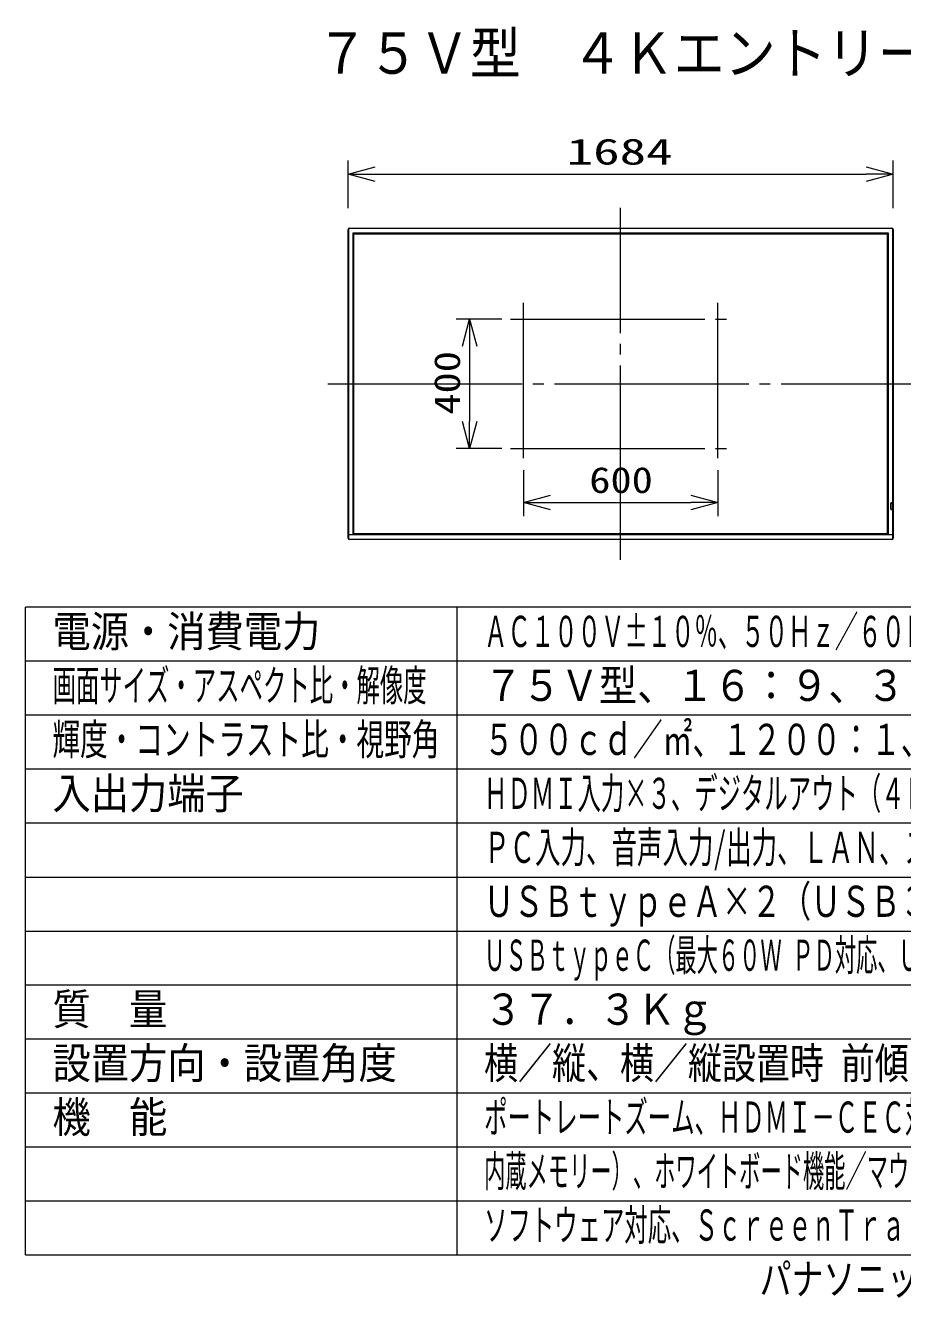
# Model space of a CAD drawing. Units: millimetres on the paper. Extents: x -62 to 65, y -59 to 59.
# Drawn here: x -62.4 to 18.8, y -58.9 to 59.4 of the extents above; entities that cross this region are included whole.
import ezdxf
from ezdxf.enums import TextEntityAlignment as Align

# ---------------------------------------------------------------- set-up
doc = ezdxf.new("R2010")
doc.units = ezdxf.units.MM
doc.linetypes.add('LONG_CHAIN', pattern=[21, 18, -1, 1, -1])
doc.layers.add('0-0_MOJI1', color=7, linetype='Continuous')
doc.layers.add('0-1_相当品', color=4, linetype='Continuous')
for name, color, linetype, lineweight in [('0-2_WAKU', 4, 'Continuous', 9), ('0-3_GAIKEI', 4, 'Continuous', 9), ('0-4_SUNPOU', 7, 'Continuous', 9), ('0-5_0', 7, 'Continuous', 9)]:
    doc.layers.add(name, color=color, linetype=linetype, lineweight=lineweight)
doc.styles.add('ＭＳ ゴシック', font='')
doc.styles.get('ＭＳ ゴシック').set_extended_font_data('MS Gothic')

# ---------------------------------------------------------------- blocks, each defined once
blk = doc.blocks.new('_Open30')
at = {"layer": '0-5_0'}
blk.add_line((0, 0), (-1, 0), dxfattribs=at)
blk.add_lwpolyline([(-1, 0.2679), (0, 0), (-1, -0.2679)], dxfattribs=at)

msp = doc.modelspace()

# ---------------------------------------------------------------- linework, layer by layer
at = {"layer": '0-2_WAKU', "color": 3}
for p, q in [((-62.435, -54.507), (-62.435, 5.493)), ((62.565, 5.493), (-62.435, 5.493)), ((-22.435, -54.507), (-22.435, 5.493)), ((-62.435, -54.507), (62.565, -54.507))]:
    msp.add_line(p, q, dxfattribs=at)
at = {"layer": '0-2_WAKU'}
for p, q in [((62.565, 0.493), (-62.435, 0.493)), ((62.565, -4.507), (-62.435, -4.507)), ((62.565, -9.507), (-62.435, -9.507)), ((62.565, -14.507), (-62.435, -14.507)), ((-62.435, -19.507), (62.565, -19.507)), ((-62.435, -24.507), (62.565, -24.507)), ((-62.435, -29.507), (62.565, -29.507)), ((-62.435, -34.507), (62.565, -34.507)), ((-62.435, -39.507), (62.565, -39.507)), ((-62.435, -44.507), (62.565, -44.507)), ((-62.435, -49.507), (62.565, -49.507))]:
    msp.add_line(p, q, dxfattribs=at)
at = {"layer": '0-3_GAIKEI', "color": 134, "linetype": 'LONG_CHAIN'}
for p, q in [((-7.278, 9.889), (-7.278, 42.491)), ((-16.278, 19.287), (-16.278, 33.693)), ((1.722, 19.287), (1.722, 33.693)), ((-17.481, 32.19), (3.225, 32.19)), ((-34.405, 26.19), (19.849, 26.19)), ((-17.481, 20.19), (3.075, 20.19))]:
    msp.add_line(p, q, dxfattribs=at)
at = {"layer": '0-3_GAIKEI'}
for p, q in [((-32.506, 40.496), (-32.53, 40.496)), ((-32.506, 40.496), (-32.506, 11.884)), ((-32.41, 40.616), (-32.41, 40.592)), ((17.854, 40.592), (-32.41, 40.592)), ((17.854, 40.592), (17.854, 40.616)), ((17.974, 40.496), (17.95, 40.496)), ((17.95, 11.884), (17.95, 40.496)), ((-32.083, 12.211), (-32.083, 40.169)), ((-32.083, 40.169), (17.527, 40.169)), ((-32.023, 40.109), (-32.023, 12.271)), ((17.467, 40.109), (-32.023, 40.109)), ((17.467, 12.271), (17.467, 40.109)), ((17.527, 40.169), (17.527, 12.211)), ((17.758, 14.604), (17.758, 15.099)), ((17.763, 14.604), (17.762, 15.099)), ((17.764, 15.099), (17.762, 15.099)), ((17.763, 14.604), (17.765, 14.604)), ((17.765, 14.604), (17.764, 15.099)), ((17.894, 15.099), (17.892, 15.099)), ((17.892, 15.099), (17.893, 14.604)), ((17.893, 14.604), (17.895, 14.604)), ((17.894, 15.099), (17.895, 14.604)), ((17.898, 15.099), (17.898, 14.604)), ((17.974, 12.211), (-32.53, 12.211)), ((-32.53, 11.884), (-32.506, 11.884)), ((-32.023, 12.271), (17.467, 12.271)), ((17.95, 11.884), (17.974, 11.884)), ((-32.41, 11.788), (-32.41, 11.764)), ((-32.41, 11.788), (17.854, 11.788)), ((17.854, 11.764), (17.854, 11.788))]:
    msp.add_line(p, q, dxfattribs=at)
at = {"layer": '0-3_GAIKEI', "color": 7}
for p, q in [((-32.53, 11.884), (-32.53, 40.496)), ((-32.41, 40.616), (17.854, 40.616)), ((17.974, 40.496), (17.974, 11.884)), ((17.854, 11.764), (-32.41, 11.764))]:
    msp.add_line(p, q, dxfattribs=at)
at = {"layer": '0-3_GAIKEI'}
for points in [[(-32.013, 12.285), (-32.013, 40.095), (17.457, 40.095)], [(17.457, 40.095), (17.457, 12.285), (-32.013, 12.285)]]:
    msp.add_lwpolyline(points, dxfattribs=at)
for radius in [0.039, 0.0375]:
    msp.add_circle((17.828, 15.084), radius, dxfattribs=at)
at = {"layer": '0-3_GAIKEI', "color": 7}
for centre, start, end in [((-32.41, 40.496), 90, 180), ((17.854, 40.496), 360, 90), ((-32.41, 11.884), 180, 270), ((17.854, 11.884), 270, 0)]:
    msp.add_arc(centre, 0.12, start, end, dxfattribs=at)
at = {"layer": '0-3_GAIKEI'}
for centre, radius, start, end in [((-32.41, 40.496), 0.096, 90, 180), ((17.854, 40.496), 0.096, 0, 90), ((17.828, 15.099), 0.07, 0, 180), ((17.828, 14.604), 0.07, 180, 0), ((17.828, 15.099), 0.066, 0.03494, 180.03494), ((17.829, 14.604), 0.066, 180.03494, 0.03494), ((17.828, 15.099), 0.064, 0.03494, 180.03494), ((17.829, 14.604), 0.064, 180.03494, 0.03494), ((-32.41, 11.884), 0.096, 180, 270), ((17.854, 11.884), 0.096, 270, 360)]:
    msp.add_arc(centre, radius, start, end, dxfattribs=at)
at = {"layer": '0-4_SUNPOU'}
for p, q in [((-32.53, 42.469), (-32.53, 46.866)), ((17.974, 42.469), (17.974, 46.866)), ((-30.03, 45.616), (15.474, 45.616)), ((-18.278, 32.19), (-22.528, 32.19)), ((-21.278, 29.69), (-21.278, 22.69)), ((-18.278, 20.19), (-22.528, 20.19)), ((-16.278, 18.19), (-16.278, 13.94)), ((1.722, 18.19), (1.722, 13.94)), ((-13.778, 15.19), (-0.778, 15.19))]:
    msp.add_line(p, q, dxfattribs=at)

# ---------------------------------------------------------------- block references
at = {"layer": '0-4_SUNPOU', "xscale": 2.5, "yscale": 2.5}
for p, rotation in [((-32.53, 45.616), 180), ((-21.278, 32.19), 90), ((-21.278, 20.19), 270), ((-16.278, 15.19), 180)]:
    msp.add_blockref('_Open30', p, dxfattribs=dict(at, rotation=rotation))
for p in [(17.974, 45.616), (1.722, 15.19)]:
    msp.add_blockref('_Open30', p, dxfattribs=at)

# ---------------------------------------------------------------- texts
at = {"layer": '0-0_MOJI1', "style": 'ＭＳ ゴシック'}
for s, height, width, p in [('７５Ｖ型\u3000４Ｋエントリー液晶ディスプレイ', 3.849, 0.9, (-35.435, 53.753)), ('電源・消費電力', 2.889, 0.9, (-59.935, 0.938)), ('ＡＣ１００Ｖ±１０％、５０Ｈｚ／６０Ｈｚ、３９０Ｗ（動作時平均消費電力２３１Ｗ）', 2.889, 0.55, (-19.935, 0.938)), ('画面サイズ・アスペクト比・解像度', 2.889, 0.55, (-59.935, -4.062)), ('７５Ｖ型、１６：９、３８４０×２１６０', 2.889, 0.9, (-19.935, -4.062)), ('輝度・コントラスト比・視野角', 2.889, 0.65, (-59.935, -9.062)), ('５００ｃｄ／㎡、１２００：１、１７８°／１７８°（ＣＲ＞１０）', 2.889, 0.7, (-19.935, -9.062)), ('入出力端子', 2.889, 0.9, (-59.935, -14.062)), ('ＨＤＭＩ入力×３、デジタルアウト（４Ｋ対応）、ＩＲ入力／出力、シリアル入力、', 2.886, 0.55, (-19.935, -14.062)), ('ＰＣ入力、音声入力/出力、ＬＡＮ、スロット（Ｉｎｔｅｌ ＳＤＭ仕様対応）、', 2.886, 0.6, (-19.935, -19.062)), ('ＵＳＢｔｙｐｅＡ×２（ＵＳＢ３．０対応、ＵＳＢ２．０対応）、', 2.886, 0.7, (-19.935, -24.062)), ('ＵＳＢｔｙｐｅＣ（最大６０Ｗ ＰＤ対応、ＵＳＢ２．０対応、ＤＰ Ａｌｔ Ｍｏｄｅ対応）  ', 2.889, 0.5, (-19.935, -29.062)), ('質\u3000量', 2.889, 0.9, (-59.935, -34.062)), ('３７．３Ｋｇ', 2.889, 0.9, (-19.935, -34.062)), ('設置方向・設置角度', 2.889, 0.9, (-59.935, -39.062)), ('横／縦、横／縦設置時 前傾０～２０度 後傾０～２０度', 2.886, 0.8, (-19.935, -39.062)), ('機\u3000能', 2.889, 0.9, (-59.935, -44.062)), ('ポートレートズーム、ＨＤＭＩ－ＣＥＣ対応、メディアプレイヤー（ＵＳＢメモリー／', 2.889, 0.55, (-19.935, -44.062)), ('内蔵メモリー）、ホワイトボード機能／マウスアノテーション、コンテンツマネージメント', 2.889, 0.5, (-19.935, -49.062)), ('ソフトウェア対応、ＳｃｒｅｅｎＴｒａｎｓｆｅｒ対応、１８時間連続稼働／日', 2.889, 0.55, (-19.935, -54.062))]:
    msp.add_text(s, height=height, dxfattribs=dict(at, width=width)).set_placement(p, align=Align.BOTTOM_LEFT)
at = {"layer": '0-1_相当品', "style": 'ＭＳ ゴシック', "width": 0.75}
msp.add_text('パナソニック：ＴＨ－７５ＥＱ２Ｊ\u3000相当品', height=2.886, dxfattribs=at).set_placement((5.605, -59.062), align=Align.BOTTOM_LEFT)
at = {"layer": '0-4_SUNPOU', "style": 'ＭＳ ゴシック'}
for s, width, p in [('1684', 1.5, (-12.278, 45.778)), ('600', 1.2, (-10.183, 15.352))]:
    msp.add_text(s, height=2.405, dxfattribs=dict(at, width=width)).set_placement(p, align=Align.BOTTOM_LEFT)
at = {"layer": '0-4_SUNPOU', "style": 'ＭＳ ゴシック', "width": 1.2}
msp.add_text('400', height=2.405, rotation=90, dxfattribs=at).set_placement((-21.441, 23.333), align=Align.BOTTOM_LEFT)

doc.saveas('drawing.dxf')
